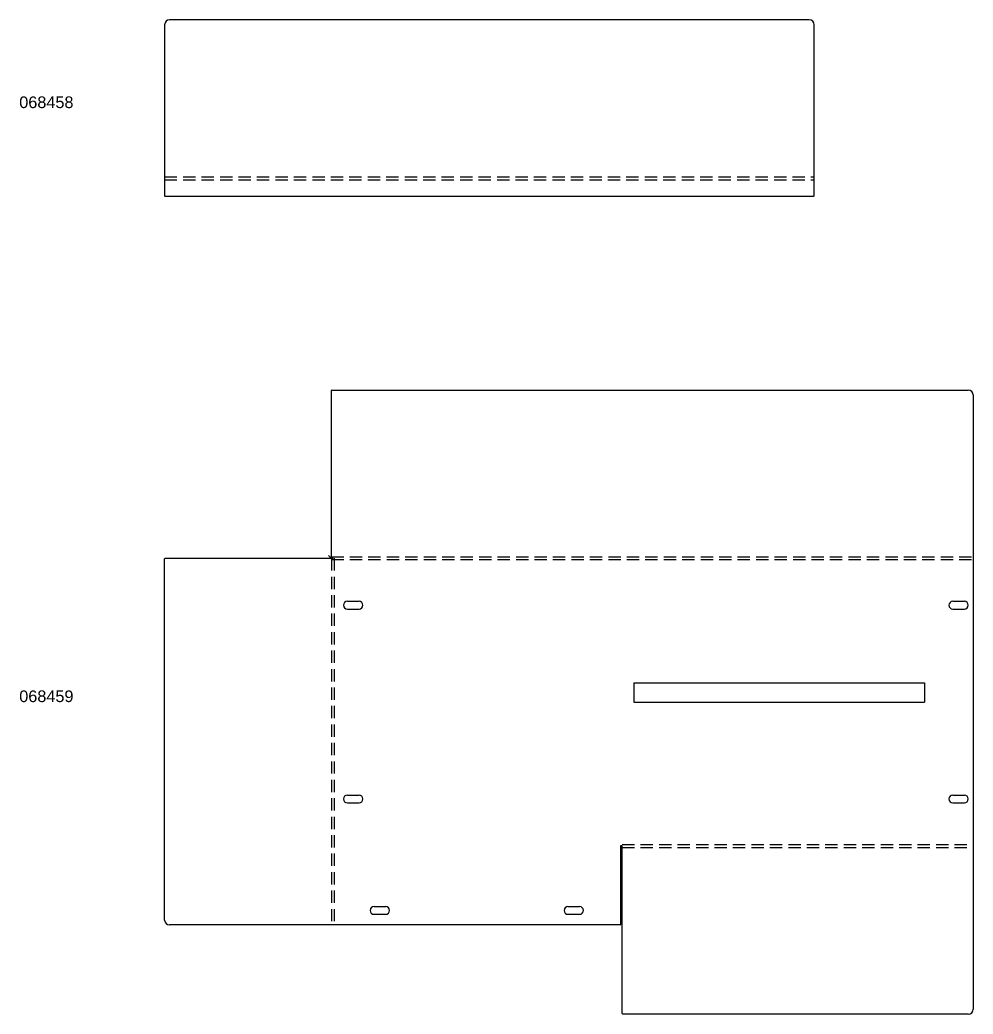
# Model space of a CAD drawing. Extents: x -150 to 1272, y 0 to 4398.
# Drawn here: x -149 to 834, y 2216 to 3242 of the extents above; entities that cross this region are included whole.
import ezdxf

# ---------------------------------------------------------------- set-up
doc = ezdxf.new("R2010")
doc.units = 0
doc.header["$MEASUREMENT"] = 0
doc.linetypes.add('DASHED', pattern=[19.05, 12.7, -6.35])
doc.layers.get('0').update_dxf_attribs({"linetype": 'CONTINUOUS'})
doc.styles.get("Standard").update_dxf_attribs({"font": 'arial.ttf'})

msp = doc.modelspace()

# ---------------------------------------------------------------- linework, layer by layer
for p, q in [((665, 3242.2), (5, 3242.2)), ((0, 3237.2), (0, 3060.7)), ((670, 3060.7), (670, 3237.2)), ((0.5, 3060.2), (669.5, 3060.2)), ((172, 2686.6), (172, 2859.7)), ((172.5, 2860.2), (829, 2860.2)), ((834, 2855.2), (834, 2221.2)), ((0, 2313.2), (0, 2686.1)), ((0.5, 2686.6), (172, 2686.6)), ((188.5, 2642.2), (200.5, 2642.2)), ((813, 2642.2), (825, 2642.2)), ((188.5, 2634.2), (200.5, 2634.2)), ((813, 2634.2), (825, 2634.2)), ((188.5, 2442.2), (200.5, 2442.2)), ((813, 2442.2), (825, 2442.2)), ((188.5, 2434.2), (200.5, 2434.2)), ((813, 2434.2), (825, 2434.2)), ((472, 2389.8), (470.4, 2389.8)), ((470.4, 2389.8), (470.4, 2308.7)), ((472, 2216.7), (472, 2389.8)), ((216, 2327.2), (228, 2327.2)), ((216, 2319.2), (228, 2319.2)), ((416, 2327.2), (428, 2327.2)), ((416, 2319.2), (428, 2319.2)), ((469.9, 2308.2), (5, 2308.2)), ((829, 2216.2), (472.5, 2216.2))]:
    msp.add_line(p, q)
at = {"linetype": 'DASHED'}
for p, q in [((0, 3080.2), (670, 3080.2)), ((0, 3077.2), (670, 3077.2)), ((172, 2688.2), (834, 2688.2)), ((172, 2686.6), (172, 2308.2)), ((172, 2685.2), (834, 2685.2)), ((175, 2686.6), (175, 2308.2)), ((472, 2391.2), (834, 2391.2)), ((472, 2388.2), (834, 2388.2))]:
    msp.add_line(p, q, dxfattribs=at)
at = {"color": 3}
for p, q in [((169, 2689.6), (171.9, 2686.7)), ((172.2, 2686.6), (173.8, 2686.6))]:
    msp.add_line(p, q, dxfattribs=at)
at = {"color": 1}
for p, q in [((484, 2558.2), (784, 2558.2)), ((484, 2558.2), (484, 2538.2)), ((784, 2558.2), (784, 2538.2)), ((484, 2538.2), (784, 2538.2))]:
    msp.add_line(p, q, dxfattribs=at)
for centre, radius, start, end in [((5, 3237.2), 5, 90, 180), ((665, 3237.2), 5, 0, 90), ((0.5, 3060.7), 0.5, 180, 270), ((669.5, 3060.7), 0.5, 270, 0), ((172.5, 2859.7), 0.5, 90, 180), ((829, 2855.2), 5, 0, 90), ((0.5, 2686.1), 0.5, 90, 180), ((188.5, 2638.2), 4, 90, 270), ((200.5, 2638.2), 4, 270, 90), ((813, 2638.2), 4, 90, 270), ((825, 2638.2), 4, 270, 90), ((188.5, 2438.2), 4, 90, 270), ((200.5, 2438.2), 4, 270, 90), ((813, 2438.2), 4, 90, 270), ((825, 2438.2), 4, 270, 90), ((216, 2323.2), 4, 90, 270), ((228, 2323.2), 4, 270, 90), ((416, 2323.2), 4, 90, 270), ((428, 2323.2), 4, 270, 90), ((5, 2313.2), 5, 180, 270), ((469.9, 2308.7), 0.5, 270, 0), ((472.5, 2216.7), 0.5, 180, 270), ((829, 2221.2), 5, 270, 0)]:
    msp.add_arc(centre, radius, start, end)
at = {"color": 3}
msp.add_arc((172.2, 2687.1), 0.5, 225, 270, dxfattribs=at)

# ---------------------------------------------------------------- texts
for s, p in [('068458', (-150, 3151.2)), ('068459', (-150, 2538.2))]:
    msp.add_text(s, height=12).set_placement(p)

doc.saveas('drawing.dxf')
